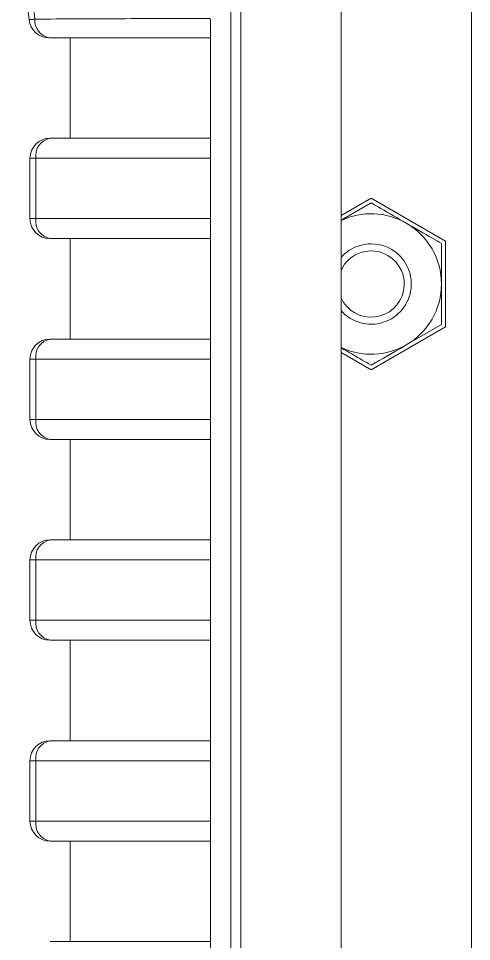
# Model space of a CAD drawing. Header units: millimetres. Extents: x -1 to 210, y -19 to 296.
# Drawn here: x 43.67 to 66.24, y 67.84 to 113.8 of the extents above; entities that cross this region are included whole.
import ezdxf

# ---------------------------------------------------------------- set-up
doc = ezdxf.new("R2010")
doc.units = ezdxf.units.MM

msp = doc.modelspace()

# ---------------------------------------------------------------- linework, layer by layer
at = {"color": 7, "linetype": 'Continuous', "lineweight": 15}
for p, q in [((66.241, 124.146), (66.241, 66.307)), ((59.741, 122.098), (59.741, 33.244)), ((54.741, 120.278), (54.741, 16.684)), ((54.241, 119.778), (54.241, 66.307)), ((53.216, 113.8), (53.241, 113.645)), ((53.241, 113.645), (53.241, 106.838)), ((46.241, 107.838), (46.241, 112.838)), ((45.241, 107.838), (53.241, 107.838)), ((44.241, 103.838), (44.241, 106.838)), ((44.534, 106.838), (44.241, 106.838)), ((44.534, 106.838), (44.534, 103.838)), ((53.241, 106.838), (44.534, 106.838)), ((53.241, 106.838), (53.241, 103.838)), ((61.241, 104.849), (59.741, 103.983)), ((64.941, 102.713), (61.241, 104.849)), ((59.741, 103.752), (61.241, 104.618)), ((44.534, 103.838), (44.241, 103.838)), ((44.534, 103.838), (53.241, 103.838)), ((53.241, 96.838), (53.241, 103.838)), ((53.241, 102.838), (45.241, 102.838)), ((46.241, 97.838), (46.241, 102.838)), ((64.741, 102.597), (64.741, 100.577)), ((64.941, 98.44), (64.941, 102.713)), ((61.241, 96.304), (64.941, 98.44)), ((64.741, 98.556), (62.991, 97.546)), ((45.241, 97.838), (53.241, 97.838)), ((59.741, 97.17), (61.241, 96.304)), ((44.241, 93.838), (44.241, 96.838)), ((44.534, 96.838), (44.241, 96.838)), ((44.534, 96.838), (44.534, 93.838)), ((53.241, 96.838), (44.534, 96.838)), ((53.241, 96.838), (53.241, 93.838)), ((44.534, 93.838), (44.241, 93.838)), ((44.534, 93.838), (53.241, 93.838)), ((53.241, 86.838), (53.241, 93.838)), ((53.241, 92.838), (45.241, 92.838)), ((46.241, 87.838), (46.241, 92.838)), ((45.241, 87.838), (53.241, 87.838)), ((44.241, 83.838), (44.241, 86.838)), ((44.534, 86.838), (44.241, 86.838)), ((53.241, 86.838), (44.534, 86.838)), ((44.534, 86.838), (44.534, 83.838)), ((53.241, 86.838), (53.241, 83.838)), ((44.534, 83.838), (44.241, 83.838)), ((44.534, 83.838), (53.241, 83.838)), ((53.241, 76.838), (53.241, 83.838)), ((53.241, 82.838), (45.241, 82.838)), ((46.241, 77.838), (46.241, 82.838)), ((45.241, 77.838), (53.241, 77.838)), ((44.241, 73.838), (44.241, 76.838)), ((44.534, 76.838), (44.241, 76.838)), ((53.241, 76.838), (44.534, 76.838)), ((44.534, 76.838), (44.534, 73.838)), ((53.241, 76.838), (53.241, 73.838)), ((44.534, 73.838), (44.241, 73.838)), ((44.534, 73.838), (53.241, 73.838)), ((53.241, 66.838), (53.241, 73.838)), ((53.241, 72.838), (45.241, 72.838)), ((46.241, 67.838), (46.241, 72.838)), ((45.241, 67.838), (53.241, 67.838))]:
    msp.add_line(p, q, dxfattribs=at)
at = {"color": 7, "linetype": 'Continuous', "lineweight": 15, "flags": 128}
msp.add_lwpolyline([(44.488, 113.768), (44.422, 113.761), (44.364, 113.756), (44.314, 113.751), (44.272, 113.746), (44.239, 113.743), (44.216, 113.741), (44.201, 113.739), (44.197, 113.739)], dxfattribs=at)
at = {"color": 7, "linetype": 'Continuous', "lineweight": 15}
for centre, radius, start, end in [((35.173, 112.838), 9.068, 5.7003, 20.4947), ((35.173, 112.838), 9.361, 5.7003, 20.4947), ((45.192, 113.838), 1, 185.7003, 270), ((45.353, 113.691), 0.868, 174.9443, 259.2898), ((45.241, 106.838), 1, 90, 180), ((45.418, 106.963), 0.893, 101.4214, 188.0499), ((61.241, 100.577), 3.5, 60, 115.3769), ((45.241, 103.838), 1, 180, 270), ((45.418, 103.713), 0.893, 171.9502, 258.5785), ((61.241, 100.577), 3.5, 0, 60), ((61.241, 100.577), 2, 60, 138.5904), ((61.241, 100.577), 2, 221.4096, 60), ((61.241, 100.577), 1.65, 60, 155.38), ((61.241, 100.577), 1.65, 204.62, 60), ((61.241, 100.577), 3.5, 300, 0), ((45.241, 96.838), 1, 90, 180), ((45.418, 96.963), 0.893, 101.4218, 188.0497), ((61.241, 100.577), 3.5, 244.6231, 300), ((45.241, 93.838), 1, 180, 270), ((45.418, 93.713), 0.893, 171.9503, 258.5782), ((45.241, 86.838), 1, 90, 180), ((45.418, 86.963), 0.893, 101.4219, 188.0496), ((45.241, 83.838), 1, 180, 270), ((45.418, 83.713), 0.893, 171.9501, 258.5784), ((45.241, 76.838), 1, 90, 180), ((45.418, 76.963), 0.893, 101.4211, 188.0499), ((45.241, 73.838), 1, 180, 270), ((45.418, 73.713), 0.893, 171.9499, 258.5791)]:
    msp.add_arc(centre, radius, start, end, dxfattribs=at)
for points, knots in [([(44.488, 113.768), (45.901, 113.776), (48.812, 113.791), (51.719, 113.797), (53.216, 113.8)], [0, 0, 0, 0, 0.485357, 1, 1, 1, 1]), ([(53.241, 112.838), (51.971, 112.838), (49.29, 112.838), (46.605, 112.838), (45.192, 112.838)], [0, 0, 0, 0, 0.473556, 1, 1, 1, 1]), ([(62.991, 103.608), (62.832, 103.7), (62.24, 104.042), (61.663, 104.375), (61.241, 104.618)], [0, 0, 0, 0, 0.268632, 1, 1, 1, 1]), ([(64.741, 102.597), (64.594, 102.682), (64.024, 103.012), (63.431, 103.354), (62.991, 103.608)], [0, 0, 0, 0, 0.257548, 1, 1, 1, 1]), ([(64.741, 100.577), (64.741, 100.529), (64.741, 99.846), (64.741, 99.178), (64.741, 98.556)], [0, 0, 0, 0, 0.070174, 1, 1, 1, 1]), ([(62.991, 97.546), (62.95, 97.522), (62.359, 97.18), (61.78, 96.846), (61.241, 96.535)], [0, 0, 0, 0, 0.070174, 1, 1, 1, 1]), ([(61.241, 96.535), (61.095, 96.62), (60.605, 96.902), (60.097, 97.196), (59.741, 97.401)], [0, 0, 0, 0, 0.30015, 1, 1, 1, 1])]:
    msp.add_open_spline(points, degree=3, knots=knots, dxfattribs=at)

doc.saveas('drawing.dxf')
